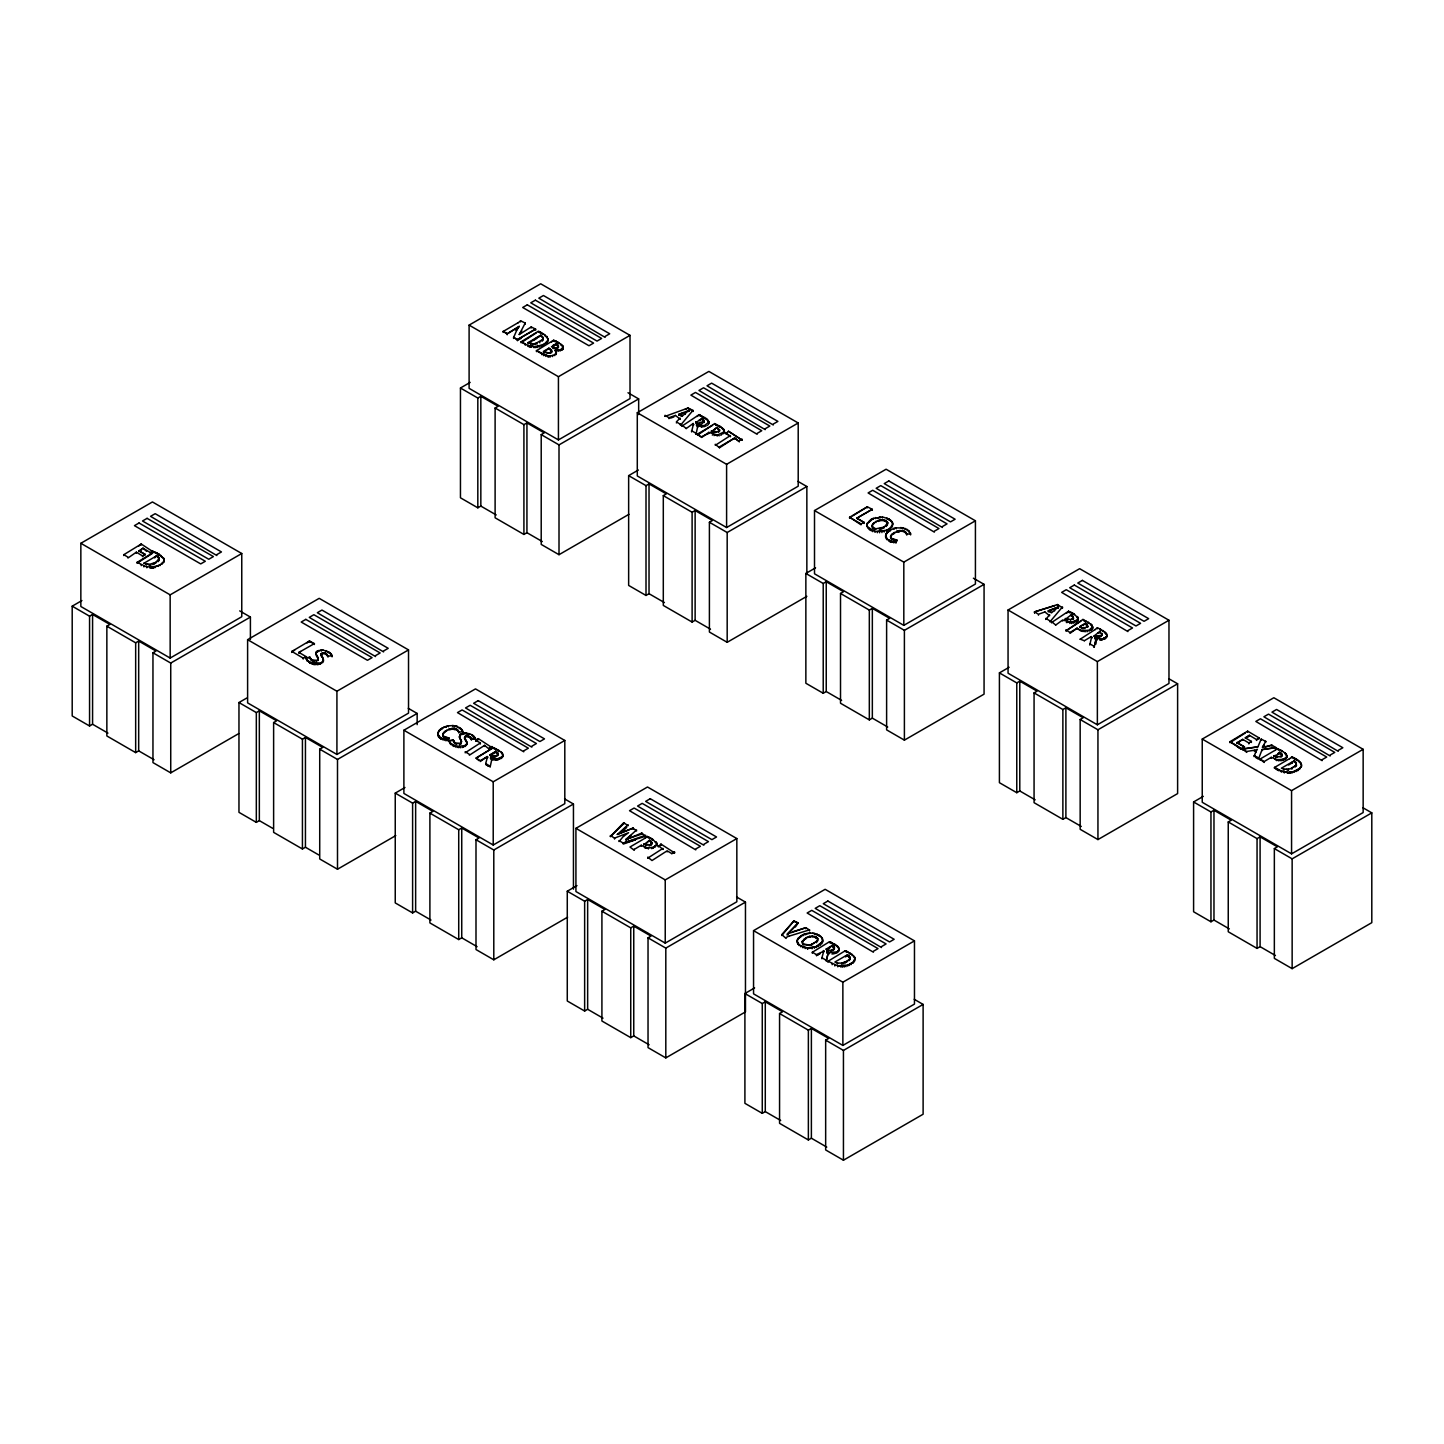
<?xml version="1.0" encoding="UTF-8"?>
<svg xmlns="http://www.w3.org/2000/svg" width="1444" height="1444" viewBox="0 0 1444 1444"><rect width="100%" height="100%" fill="white"/><g stroke="black" fill="none" stroke-linecap="round" stroke-linejoin="round"><path stroke-width="1.5" d="M437.785 734.418L439.193 730.321L439.193 731.386M164.02 561.572L164.02 560.633L163.407 562.889L164.075 559.333L164.075 560.254M548.07 340.17L548.124 338.726L548.07 341.109M1301.044 764.165L1301.044 763.1L1301.477 765.825L1299.636 768.461L1294.257 771.367M323.384 660.594L322.608 657.291M466.574 742.451L466.574 741.386L466.827 743.642L465.022 745.609L457.134 746.422L457.134 747.487M322.896 653.879L322.896 652.814L321.182 653.843L322.608 657.417M464.535 737.758L464.535 738.678M312.084 661.063L312.084 659.998L317.355 660.377L318.294 658.482L318.203 660.486M461.34 741.566L461.34 740.501L460.798 743.407M315.929 654.601L316.561 651.587L316.561 652.652M459.373 737.649L460.004 734.635L460.004 735.7M1087.874 626.299L1087.747 627.201L1087.296 624.494L1085.31 623.23L1079.571 626.895M1273.807 756.927L1273.807 755.862L1279.167 756.909L1281.893 755.465L1281.532 753.587L1281.532 754.652M550.074 349.935L550.074 348.87L551.716 351.596L549.063 353.13L543.377 351.415L548.937 348.221L551.265 349.845M712.542 425.348L697.47 434.048L701.73 437.442L708.751 432.388L717.524 435.059L724.256 431.756L724.328 432.731L724.166 429.897L724.166 430.962M648.32 848.765L648.32 847.7L653.356 847.249L656.767 844.596L656.767 845.661L656.677 842.736L656.677 843.801M498.036 755.465L498.18 753.479L495.653 751.367L489.859 754.941L495.527 755.952L495.527 757.017L492.278 756.963M703.986 422.442L703.535 419.699L703.535 420.764M1102.079 634.692L1102.241 633.627L1102.151 635.522L1102.079 634.548L1099.66 637.075L1098 637.4L1098 636.353M886.111 525.598L887.627 522.981M817.593 940.152L817.665 938.383L817.593 941.091M490.094 767.197L491.863 759.093L490.581 757.901L490.581 758.966M696.062 434.157L697.741 426.16L696.477 424.969L704.311 425.637L708.86 422.135M872.068 525.706L873.602 523.071L873.602 524.136M802.25 941.921L802.467 940.965L802.377 943.672M826.816 953.094L826.816 952.029L828.098 953.221L826.329 961.307M826.816 952.156L828.098 953.347L826.329 960.386L821.925 957.715L823.82 951.018M1094.209 647.237L1095.906 639.241L1095.978 644.024M1095.093 643.735L1095.978 640.215L1094.642 638.049L1101.14 638.952L1101.14 640.017L1106.14 636.912L1105.093 638.735L1103.794 638.447M867.014 524.569L867.375 523.089L867.375 524.154M797.196 940.784L797.557 939.304L797.557 940.369M817.087 935.261L817.087 934.196L822.087 937.806L822.502 942.733M502.711 756.078L502.35 753.208L502.35 754.273M829.361 953.762L829.361 952.697L837.267 951.795L839.199 949.195M485.689 763.714L487.476 756.62M693.481 423.958L691.586 431.72M442.712 734.635L443.073 733.39L443.073 734.454M890.587 536.681L890.93 535.435L890.93 536.5M555.976 353.69L556.355 352.408L556.355 353.473M885.659 535.146L888.421 531.121L888.421 532.186M448.073 741.097L448.976 737.866L448.976 738.931M895.93 543.143L896.85 539.912L896.85 540.977M1254.385 751.295L1254.385 750.23L1246.75 751.458L1242.634 749.093L1257.886 746.909L1261.172 739.093L1265.72 741.404M1275.991 748.606L1275.991 747.541L1262.128 749.526L1258.428 759.147L1255.522 757.342M516.988 329.665L513.613 337.517L517.385 339.701L535.634 329.16L531.193 326.94L519.226 334.557L525.219 323.059L520.598 320.803L518.234 322.77M548.07 340.044L544.334 344.123L535.742 346.759M849.469 964.52L853.115 962.318L854.992 958.238L854.956 960.603M542.782 339.575L543.197 338.654L543.197 339.719M849.668 959.069L850.101 957.336L850.065 959.213M1296.189 765.23L1296.261 762.667L1296.261 763.732M321.597 662.561L323.384 660.468M466.827 743.498L466.231 745.591M555.254 350.17L560.236 349.881L563.178 347.679M560.236 350.946L563.196 346.831L563.178 348.744M561.644 349.286L561.644 350.35L563.178 348.618M876.165 528.739L883.909 527.15L887.428 523.811M817.087 940.983L817.593 940.026M802.467 941.091L806.005 937.716L811.059 936.903L809.741 936.344M867.375 523.233L871.273 519.335L873.313 518.306L873.313 519.371M797.557 939.448C802.359 931.994 814.181 931.181 820.914 936.524M807.485 948.78L816.546 946.452L822.502 941.668L816.546 946.578L807.485 947.86L807.485 948.925M516.988 329.81L519.262 326.326L507.241 333.835L503.162 331.47L518.234 322.626M723.643 433.723L724.256 431.882M651.713 848.657L656.767 844.722M1055.636 625.108L1062.712 619.945L1071.484 622.635L1078.217 619.314M1077.603 621.281L1077.513 616.516L1077.513 617.581L1073.993 613.79L1070.004 611.769L1070.004 612.834M1255.883 751.566L1257.381 749.31L1254.385 750.357M886.129 533.811L887.067 532.511L887.067 533.432M519.226 334.43L521.771 330.911M1262.471 747.144L1264.15 744.851L1264.15 745.916M443.073 733.516L445.113 731.242L445.113 732.307M890.93 535.58L891.778 534.334L891.778 535.399M835.968 953.347L838.946 950.062M1106.14 637.977L1107.025 635.216L1107.025 636.281M795.373 926.958L798.099 922.915L793.857 920.929L781.782 935.531M787.124 935.098L798.099 923.041L793.857 921.055L781.782 934.593L786.096 938.438M680.467 424.229L680.467 425.294L692.958 410.403L688.084 408.02L665.052 416.395M1049.95 620.758L1049.95 621.822L1062.459 606.931L1062.459 607.996M798.099 922.915L787.124 934.033L805.734 927.662L809.543 930.008M160.284 564.712L163.407 561.951M1289.564 758.641L1274.474 767.486C1281.983 773.497 1294.023 774.489 1300.863 767.017L1297.723 770.573M535.038 343.798L542.782 339.448L542.782 340.513M846.671 961.397L849.668 958.942L849.668 960.007M872.808 524.046L875.84 521.501L875.84 522.566M811.654 944.484L817.087 940.856L817.087 941.921M321.182 653.97L323.998 652.778L326.615 654.024M464.607 737.018L465.239 736.259L465.239 737.324M318.203 659.421L315.983 661.803M455.51 744.111L455.51 743.046L460.798 743.281L461.719 741.512M557.655 347.39L558.395 345.694L558.467 347.535M798.388 938.131L803.496 934.665L810.246 933.185M623.501 836.256L619.061 841.527L619.025 840.57L623.266 843.152L645.685 836.202M610.325 836.599L623.718 822.701L628.104 825.697L628.068 824.741L617.31 834.488L633.122 828.152L636.569 830.932L636.515 829.975L625.884 839.56L641.822 833.044L645.63 836.311M688.914 411.396L688.914 410.331L678.734 414.446L682.001 416.341L688.914 410.331L688.698 411.504M439.193 730.465L440.546 729.076L440.546 730.141M643.771 844.83L643.771 843.765L649.15 844.812L649.15 845.877L651.876 843.224M1065.239 619.548L1065.239 618.483L1070.6 619.548L1073.325 617.96L1072.964 616.209L1072.964 617.274M1072.369 618.953L1073.397 618.916M1086.7 627.237L1087.675 626.227M1281.893 755.32L1280.936 757.27M891.778 534.461L894.377 532.367L894.377 533.432M698.174 424.157L698.174 423.092L703.914 421.467M701.423 424.085L703.914 421.594M495.527 756.078L498.036 754.4M536.464 351.632L536.464 350.567C541.843 354.159 550.11 358.816 555.976 353.545L555.976 354.61M718.968 426.594L714.672 423.597L697.47 435.113M645.053 838.314L647.183 836.437L650.017 837.881M1051.503 622.581L1068.632 611.155L1070.076 612.743M1066.502 613.05L1068.704 612.13M1084.408 621.01L1082.982 619.44L1065.78 630.956L1080.852 621.191M1275.07 750.411L1277.2 748.534L1278.572 749.274M626.082 840.336L629.259 837.719M682.037 426.07L699.221 414.608L704.816 418.381M697.037 416.522L699.221 414.753L700.629 416.215L700.557 415.24M494.678 748.317L493.325 747.559L476.087 758.028L478.885 760.591M493.325 747.685L476.087 758.172L480.292 760.591L487.476 756.746M1095.202 629.62L1097.386 627.707L1101.682 629.945M630.811 835.444L625.884 839.433L641.876 834M123.733 554.749L141.241 544.027L153.208 551.879M138.823 546.031L141.241 544.153M137.036 562.42L154.454 551.752L163.587 558.178M525.291 344.25L521.085 341.831L538.504 331.163L543.413 333.889M314.431 644.511L309.467 640.992L291.742 651.515M307.103 642.959L309.467 641.136L314.431 643.573L298.836 652.453M864.09 522.511L856.689 518.234L872.284 509.353L867.321 506.772L849.595 517.295L861.039 523.901L864.09 522.385L864.09 523.45M867.321 506.916L852.646 515.851M850.299 953.401L845.39 950.657L827.953 961.325M1244.403 747.902L1244.403 746.837L1241.353 748.353L1229.927 741.747L1247.634 731.151L1259.15 737.938L1256.424 739.508L1249.331 735.285L1245.269 737.974M1289.564 758.768L1291.911 756.818L1293.246 757.613M551.536 342.011L553.774 340.279L556.355 341.488M1058.398 607.924L1058.398 606.859L1051.503 612.87L1048.218 610.848L1058.398 606.859L1058.181 608.032M1082.386 631.443L1082.386 630.378L1084.191 631.678L1084.119 630.703L1089.155 630.125L1092.711 626.678L1092.566 628.663M1276.622 760.555L1276.622 759.49L1281.73 759.815L1284.998 758.443L1286.784 756.818L1286.081 753.894L1286.081 754.959M1286.784 757.757L1286.784 756.692L1283.373 760.284L1283.373 759.219L1278.355 759.797L1278.355 760.862M1286.171 758.66L1284.998 759.508L1284.998 758.443M316.561 651.713L317.337 651.027L317.337 652.092M498.415 758.714L502.079 756.782L502.079 757.847M501.032 757.667L502.711 755.952L502.711 757.017M1105.093 637.815L1106.772 636.1L1106.772 637.165M141.476 549.352L142.956 548.16L150.158 552.456L153.208 551.067L150.158 553.251M703.607 420.673L701.531 418.417L699.744 420.709L699.672 419.735L695.827 422.966L695.755 421.991L698.246 424.067M1093.92 636.136L1099.696 631.497L1102.313 634.602M1097.837 632.941L1099.768 632.472M830.011 946.921L831.888 945.477L832.917 946.181M623.501 836.383L628.573 832.701L614.566 838.116L610.325 835.534M557.655 348.311L557.655 347.246C551.301 350.423 550.471 343.762 556.842 344.466M556.012 344.051L551.409 346.921M711.278 431.991L717 427.388L719.563 430.456L719.491 429.5L719.365 431.449M711.332 431.9L717 427.388M650.143 841.473L649.511 840.227L643.825 844.722M1072.116 616.48L1070.961 614.963L1065.311 619.458M1277.687 753.75L1279.528 752.324L1281.532 753.732M1277.687 754.544L1279.528 752.324M519.262 326.452L507.241 333.708L503.162 331.344L503.162 332.409M515.49 330.008L517.999 328.131M155.735 562.492L159.183 558.431L159.147 560.182M847.736 965.224L853.115 962.173L853.115 963.238M882.374 517.042L873.313 518.45L868.223 522.836M440.546 729.202L444.174 726.982M888.421 531.248L894.071 528.269L894.071 529.334M445.113 731.368L449.066 729.094L449.066 730.159M80.846 543.287L152.432 501.952L241.762 553.521L241.762 616.732L170.157 658.067L80.846 606.498L80.846 543.287L170.157 594.856L241.762 553.521M469.101 325.117L540.688 283.782L630.017 335.351L630.017 398.58L558.431 439.915L469.101 388.346L469.101 325.117L558.431 376.685L630.017 335.351M127.938 558.034L136.332 552.186L142.451 555.85L144.996 554.388L138.877 550.724L138.877 551.644M144.996 555.182L144.996 554.261L142.451 556.662M513.613 338.456L513.613 337.391L517.385 339.557L535.634 329.033L535.634 330.098M517.385 340.495L521.049 338.383M137.036 563.214L152.107 553.575M521.085 342.751L536.157 332.986M155.735 563.286L155.735 562.348L148.876 564.568L143.967 563.25L156.638 555.832L159.183 558.575M528.017 343.6L540.688 335.225L543.233 337.968M107.957 733.119L92.578 724.256L89.564 725.989L72.2 715.971L72.2 606.173L81.911 600.56M533.377 340.495L536.951 338.311M496.213 514.948L480.834 506.086L477.82 507.819L460.455 497.801L460.455 388.003L470.166 382.389M548.937 348.347L544.063 351.957M72.2 606.173L89.564 616.191L92.578 614.458L109.87 624.44L106.856 626.173L106.856 735.971L135.664 752.613L138.678 750.862L154.057 759.743M460.455 388.003L477.82 398.039L480.834 396.288L498.126 406.269L495.111 408.02L495.111 517.8L523.919 534.442L526.934 532.692L542.312 541.572M216.835 554.604L221.455 551.933L155.176 513.685L150.573 516.338L216.835 555.525M605.108 336.434L609.711 333.781L543.449 295.515L538.829 298.168L605.108 337.373M106.856 626.173L135.664 642.815L138.678 641.064L155.97 651.045L152.956 652.796L152.956 762.594L170.735 772.865L238.747 733.588M495.111 408.02L523.919 424.644L526.934 422.911L544.226 432.893L541.211 434.626L541.211 544.424L559.008 554.695L628.952 514.317M152.956 652.796L170.735 663.067L250.408 617.075L250.408 639.475M541.211 434.626L559.008 444.896L638.663 398.905L638.663 414.59M637.291 412.749L708.878 371.415L798.207 422.984L798.207 486.195L726.603 527.529L637.291 475.96L637.291 412.749L726.603 464.318L798.207 422.984M247.61 639.674L319.196 598.339L408.526 649.908L408.526 713.119L336.921 754.454L247.61 702.885L247.61 639.674L336.921 691.243L408.526 649.908M693.553 424.933L693.138 423.507L686.171 428.597M664.402 602.581L649.024 593.701L646.009 595.451L628.645 585.416L628.645 475.636L638.356 470.022M272.79 828.387L259.342 820.625L256.328 822.376L238.964 812.34L238.964 702.542L246.725 698.066M701.658 436.611L708.823 433.362M730.447 436.611L725.736 432.821L725.736 433.886L728.462 431.251L742.017 440.149M730.447 435.546L715.322 445.293L715.249 444.319L719.509 447.712M628.645 475.636L646.009 485.653L649.024 483.902L666.316 493.884L663.301 495.635L663.301 605.433L692.109 622.057L695.124 620.324L710.502 629.187M238.964 702.542L256.328 712.578L259.342 710.827L276.634 720.809L273.62 722.56L273.62 832.358L302.428 848.982L305.442 847.249L318.889 855.01M739.292 441.72L734.635 437.965L719.437 447.802M719.437 446.864L734.635 438.092L739.364 441.629M739.292 440.781L742.017 439.084M757.161 433.38L761.764 430.709L695.485 392.443L690.882 395.115L757.161 434.301M765.23 428.724L769.832 426.052L703.553 387.786L698.95 390.458L765.23 429.644M773.28 424.049L777.901 421.395L711.621 383.129L707.018 385.801L773.28 424.987M375.53 655.63L380.151 652.977L313.871 614.711L309.269 617.382L375.53 656.569M383.599 650.973L388.219 648.32L321.94 610.054L317.337 612.725L383.599 651.912M663.301 495.635L692.109 512.277L695.124 510.526L712.415 520.508L709.401 522.259L709.401 632.039L727.18 642.309L806.853 596.318M273.62 722.56L302.428 739.184L305.442 737.451L322.734 747.432L319.72 749.165L319.72 858.963L337.499 869.234L395.782 835.589M709.401 522.259L727.18 532.511L806.853 486.52L806.853 573.918M319.72 749.165L337.499 759.436L417.154 713.444L417.154 724.653M403.887 730.231L475.491 688.896L564.803 740.465L564.803 803.676L493.216 845.011L403.887 793.442L403.887 730.231L493.216 781.8L564.803 740.465M814.506 510.562L886.093 469.228L975.422 520.797L975.422 584.026L903.818 625.36L814.506 573.791L814.506 510.562L903.818 562.131L975.422 520.797M858.368 517.259L872.284 509.227L872.284 510.292M465.167 752.793L480.347 742.956L475.654 740.249L478.379 738.678L491.935 747.559M430.998 920.063L415.637 911.2L412.605 912.933L395.241 902.915L395.241 793.117L404.97 787.503M469.354 755.212L484.552 745.375L489.209 749.129M489.859 755.068L496.05 751.692M841.599 700.394L826.239 691.532L823.224 693.264L805.86 683.247L805.86 573.448L815.571 567.835M395.241 793.117L412.605 803.135L415.637 801.402L432.911 811.384L429.897 813.116L429.897 922.915L458.723 939.557L461.737 937.806L477.098 946.686M523.757 750.862L528.36 748.191L462.098 709.943L457.477 712.596L523.757 751.801M531.825 746.205L536.428 743.534L470.166 705.286L465.546 707.939L531.825 747.144M805.86 573.448L823.224 583.484L826.239 581.733L843.531 591.715L840.516 593.466L840.516 703.246L869.324 719.888L872.338 718.137L887.717 727.018M934.358 531.193L938.979 528.54L872.699 490.274L868.097 492.946L934.358 532.132M942.427 526.537L947.047 523.883L880.768 485.617L876.165 488.271L942.427 527.475M429.897 813.116L458.723 829.758L461.737 828.008L479.029 837.989L475.997 839.74L475.997 949.538L493.794 959.809L567.618 917.175M840.516 593.466L869.324 610.09L872.338 608.357L889.63 618.339L886.616 620.072L886.616 729.87L904.395 740.14L984.068 694.149L984.068 584.351L973.382 578.196M475.997 839.74L493.794 850.011L573.448 804.019L573.448 889.161M886.616 620.072L904.395 630.342L984.068 584.351M575.921 828.333L647.508 786.998L736.837 838.567L736.837 901.778L665.233 943.112L575.921 891.544L575.921 828.333L665.233 879.901L736.837 838.567M1008.056 610L1079.643 568.683L1168.972 620.252L1168.972 683.463L1097.368 724.798L1008.056 673.229L1008.056 610L1097.368 661.587L1168.972 620.252M645.053 838.188L629.981 847.014L634.223 850.263L634.169 849.307M634.169 849.451L641.262 845.227L646.641 848.35L644.836 846.852L644.836 847.917M603.014 1018.164L587.654 1009.284L584.639 1011.035L567.275 1000.999L567.275 891.219L576.986 885.605M658.247 846.726L660.973 844.09L674.565 852.881M567.275 891.219L584.639 901.236L587.654 899.504L604.946 909.485L601.913 911.218L601.913 1021.016L630.739 1037.64L633.754 1035.908L649.114 1044.77M647.76 858.223L647.76 857.158L652.002 860.534L667.146 850.805L671.803 853.621L674.529 851.924L674.529 852.989M671.803 853.621L674.529 852.05M1035.168 799.832L1019.789 790.969L1016.775 792.702L999.41 782.684L999.41 672.886L1009.121 667.29M1082.458 631.353L1077.043 628.23L1069.968 633.374M1065.78 629.891L1069.968 632.436L1077.043 628.357L1080.708 630.829L1080.635 629.855M695.773 848.964L700.394 846.292L634.115 808.044L629.512 810.698L695.773 849.884M703.842 844.307L708.462 841.635L642.183 803.369L637.58 806.041L703.842 845.227M1095.202 629.476L1080.13 639.241M1080.202 639.15L1084.336 640.739L1091.303 636.587L1091.7 638.013M999.41 672.886L1016.775 682.922L1019.789 681.171L1037.081 691.153L1034.066 692.903L1034.066 802.683L1062.874 819.326L1065.889 817.593L1081.267 826.455M1127.908 630.631L1132.529 627.978L1066.25 589.712L1061.647 592.383L1127.908 631.569M601.913 911.218L630.739 927.86L633.754 926.109L651.045 936.091L648.031 937.842L648.031 1047.622L665.81 1057.892L745.465 1011.901L745.465 902.121L736.584 896.977M1034.066 692.903L1062.874 709.527L1065.889 707.795L1083.18 717.776L1080.166 719.509L1080.166 829.307L1097.945 839.578L1177.618 793.586L1177.618 683.788L1168.719 678.662M648.031 937.842L665.81 948.112L745.465 902.121M1080.166 719.509L1097.945 729.78L1177.618 683.788M753.551 930.64L825.138 889.305L914.467 940.874L914.467 1004.085L842.863 1045.42L753.551 993.851L753.551 930.64L842.863 982.209L914.467 940.874M812.322 952.3L829.56 941.668L835.101 944.611M780.663 1120.472L765.284 1111.609L762.27 1113.342L744.905 1103.324L744.905 993.526L754.616 987.913M819.993 953.636L816.528 955.657L816.528 954.592L823.82 951.163M826.094 949.195L830.011 946.795L827.412 949.376M816.528 955.513L819.993 953.509M827.412 949.231L830.011 947.733M1202.238 739.075L1273.843 697.741L1363.154 749.31L1363.154 812.539L1291.568 853.855L1202.238 802.286L1202.238 739.075L1291.568 790.644L1363.154 749.31M744.905 993.526L762.27 1003.544L765.284 1001.811L782.576 1011.793L779.561 1013.526L779.561 1123.324L808.369 1139.966L811.384 1138.215L826.762 1147.096M1245.215 733.029L1229.927 742.685M873.421 951.271L878.024 948.6L811.745 910.352L807.142 913.005L873.421 952.21M881.49 946.614L886.093 943.943L819.813 905.695L815.21 908.348L881.49 947.535M1236.948 743.588L1242.724 739.31L1248.843 742.974L1251.388 741.386L1245.269 737.848L1247.869 736.332L1247.869 737.397M1275.07 750.284L1259.998 759.111L1264.186 762.468M1229.349 928.907L1213.971 920.045L1210.956 921.777L1193.592 911.76L1193.592 801.962L1203.303 796.348M1276.622 759.616L1271.28 757.324L1264.186 761.548L1259.998 758.984L1259.998 760.049M1273.807 755.988L1280.124 753.678L1279.528 752.468M779.561 1013.526L808.369 1030.168L811.384 1028.417L828.676 1038.398L825.661 1040.149L825.661 1149.947L843.44 1160.218L923.113 1114.226L923.113 1004.428L914.214 999.284M1288.571 764.995L1292.145 762.919M1193.592 801.962L1210.956 811.979L1213.971 810.246L1231.263 820.228L1228.248 821.961L1228.248 931.759L1257.056 948.401L1260.089 946.65L1275.449 955.531M1322.108 759.706L1326.711 757.053L1260.45 718.787L1255.829 721.44L1322.108 760.645M1330.177 755.05L1334.779 752.396L1268.518 714.13L1263.897 716.784L1330.177 755.988M1338.245 750.393L1342.848 747.739L1276.586 709.473L1271.965 712.127L1338.245 751.331M825.661 1040.149L843.44 1050.42L923.113 1004.428M1228.248 821.961L1257.056 838.603L1260.089 836.87L1277.362 846.834L1274.348 848.585L1274.348 958.383L1292.145 968.653L1371.8 922.662L1371.8 812.864L1362.901 807.719M1274.348 848.585L1292.145 858.855L1371.8 812.864M154.689 557.077L156.638 555.958L158.804 557.727M845.624 955.982L847.556 954.737L849.74 956.632M1292.145 762.125L1294.077 760.88L1295.43 761.927M1283.987 770.23L1283.987 769.165L1290.286 768.822L1295.448 765.88L1295.448 766.944M1291.875 768.262L1296.189 765.103L1296.189 766.168M298.836 653.266L300.514 651.479M442.279 728.047L448.344 725.7L448.344 726.765M886.381 530.363L890.172 528.179L892.681 524.118L892.681 525.183M1099.805 639.15L1101.212 639.927L1105.093 637.67L1105.093 638.735M617.31 834.343L633.122 828.026L633.176 828.982M720.845 435.348L722.469 433.633M1066.376 622.544L1076.43 621.064L1076.502 622.039L1076.43 621.064M291.742 652.435L294.793 649.944M320.153 663.229L321.597 662.435L321.597 663.5M462.026 747.613L465.022 745.465L465.022 746.53M875.84 521.645L878.259 520.4L878.259 521.464M810.355 944.863L814.073 943.239M317.337 651.154L322.987 649.999L329.773 652.67M460.762 734.202L463.452 733.137L463.452 734.202M786.096 937.499L789.164 935.983M837.466 964.069L837.466 963.004L841.906 963.166L846.671 961.271L846.671 962.336M841.906 964.231L841.906 963.166L845.354 962.101L845.354 963.04M1048.218 610.974L1058.398 607.003M1093.992 636.046L1100.978 635.504L1101.05 636.479L1100.978 635.504M826.87 950.567L826.87 949.502L830.174 950.459L833.152 949.484L833.152 950.549M830.174 951.379L834.271 948.527L834.271 949.592M685.142 409.356L688.084 408.147L693.03 411.378M1034.554 612.924L1034.554 611.859L1057.568 604.549L1062.531 607.906M711.278 430.926L714.906 432.243L718.408 431.269L718.408 432.334L719.365 430.384L719.437 431.359M1086.7 627.111L1083.217 628.086L1079.571 626.768L1083.469 624.512L1083.469 625.577M151.692 567.348L158.533 565.47L158.533 566.409M156.8 566.319L160.284 564.586L160.284 565.506M549.063 352.986L550.669 352.354L550.669 353.419M465.239 736.386L466.322 735.862L466.322 736.927M678.734 415.385L682.218 414.103M1048.29 611.823L1051.701 610.631M645.63 835.246L623.266 843.007L623.266 844.072L635.468 839.83M635.504 839.722L623.266 843.152M680.16 419.103L675.413 415.421L668.969 417.731L665.052 415.33L665.124 416.305M670.576 418.11L673.879 416.937M1045.871 619.458L1049.589 614.657L1049.589 615.722L1044.896 611.949L1038.453 614.26L1034.554 611.859L1034.626 612.834M896.941 531.284L899.612 530.453L899.612 531.518L898.276 531.789L898.276 530.724M449.066 729.238L454.355 728.39L458.109 730.592M497.097 758.93L499.732 758.172L499.732 759.237M1034.554 611.859L1054.643 605.758M793.207 931.615L805.734 927.806L805.734 928.727M789.164 936.109L809.543 929.882L809.543 930.947M150.032 567.239L150.032 568.16L153.371 567.979L156.8 566.174M878.259 520.526L883.529 519.93L887.5 522.295M538.738 337.409L538.738 336.344L528.017 342.661L532.926 343.979L536.897 343.167L536.897 344.232M320.153 664.023L313.709 664.312M894.071 528.396L896.219 527.746L896.219 528.811M867.79 528.161L867.79 527.096L875.028 531.392L884.197 530.995L884.197 532.06M877.32 532.71L877.32 531.645L886.381 530.237L886.381 531.302M521.085 341.687L527.962 345.531L534.081 346.777L539.135 346.109L539.135 347.174M146.855 567.781L146.855 566.86L155.086 566.698L155.086 567.636M898.276 530.851L903.457 530.869M899.612 531.374L896.941 532.204L896.941 531.139L892.97 534.352M1289.149 773.334L1289.149 772.269L1292.524 771.764L1292.524 772.829M837.791 966.83L837.791 965.765L847.736 965.079L847.736 966.144M878.836 528.757L880.172 528.522L880.172 529.587M809.019 945.116L810.355 944.737M490.581 757.901L493.126 759.634L498.415 759.508M1242.634 750.032L1242.634 748.967L1257.886 746.765M1262.128 749.653L1275.991 747.667L1271.857 745.14L1262.471 747.288L1265.72 741.259L1265.72 742.324M310.171 657.904L305.532 657.67L305.532 658.735M309.882 657.182L305.532 657.796L307.861 660.919L312.103 663.085M448.958 741.765L448.958 740.7L453.308 740.086L454.716 742.541M448.958 740.844L453.308 740.231L454.066 741.747M896.219 527.872L902.915 527.981M448.344 725.827L452.784 725.61M1290.828 773.027L1287.488 773.226M315.333 663.626L315.333 664.691L313.709 664.439L313.709 663.374L320.153 663.103L320.153 664.168M320.008 650.233L322.987 650.125M469.372 733.751L464.932 732.992L462.044 734.545M148.876 564.423L150.988 565.2L143.967 563.124M716.639 431.973L713.137 431.738L713.137 432.803L713.137 431.864M1083.217 629.024L1081.43 627.58L1085.022 628.79M899.612 531.518L900.93 530.345M451.737 728.534L454.355 728.534M325.062 654.078L325.062 653.013L327.987 656.19L332.048 655.775L332.048 656.839M470.058 737.992L470.058 736.927L471.412 739.22L475.491 738.805L475.491 739.869M470.979 739.256L470.979 738.191L475.491 738.949L474.95 737.595L474.95 738.66M803.893 945.17L803.893 944.105L809.019 944.972M811.059 936.109L816.149 937.012M905.984 533.576L905.984 532.511L906.76 534.154L910.604 533.847L910.604 534.912M493.126 759.508L497.097 759.743M466.322 735.989L469.444 736.639M555.254 351.091L555.254 350.026L558.666 350.188L558.666 351.253M548.034 356.722L550.308 356.939L550.308 355.874M714.094 435.601L714.094 434.554L717.596 435.907L717.524 434.933M453.055 729.238L455.6 729.761L455.6 728.697L457.513 729.906M807.665 945.062L805.084 944.647M812.394 936.037L816.149 937.932L814.976 936.326L814.976 937.391M1094.678 635.649L1096.339 637.237L1098 636.479M697.741 426.16L697.741 427.225L696.477 425.096L701.73 426.901M493.126 758.569L497.097 758.804L497.097 759.869M893.872 541.969L890.298 541.843L888.692 539.966L895.93 542.204M437.785 734.274L440.835 738.046L448.073 740.158M530.905 346.271L530.905 347.336L527.962 345.387L534.081 346.65L534.081 347.715M1274.474 768.407L1274.474 767.342L1281.351 771.042L1287.488 772.287L1287.488 773.352M528.017 342.535L532.926 343.834L532.926 344.899M900.659 527.511L905.135 528.63M458.777 746.801L455.546 746.006L455.546 747.071M797.196 941.723L797.196 940.658L797.972 943.455L800.86 945.91L807.485 947.986M812.557 933.257L814.849 933.636M890.587 537.601L890.587 536.536L891.832 538.63L896.85 540.038M448.976 737.992L443.958 736.44L443.958 737.505M548.034 355.928L536.464 350.712L553.774 340.134L553.774 341.199M1067.098 620.36L1067.098 619.296L1068.867 619.675M1277.435 757.053L1275.666 756.674L1275.666 757.739M647.417 844.957L645.649 844.578L645.649 845.642L645.649 844.704M467.423 735.953L468.488 736.187M876.165 528.865L874.902 528.432L874.902 529.497M905.37 531.952L902.211 530.435L902.211 531.5M545.796 352.661L547.457 353.076M312.103 663.897L313.709 664.439M1094.642 638.176L1097.241 639.692M493.126 758.714L490.581 758.028L491.863 759.219M826.816 952.029L829.361 952.841M527.962 346.325L530.905 347.192M137.036 562.294L146.855 566.987M827.953 962.264L827.953 961.199L837.791 965.892L846.003 965.729L846.003 966.668M1276.622 760.41L1274.853 758.948M805.192 947.625L800.86 945.91L800.86 946.849M892.699 539.045L893.746 539.406M444.824 737L447.207 738.606M888.692 540.904L892.013 542.33M444.138 739.49L440.835 738.046L440.835 738.985L438.254 735.574L440.835 738.859M455.546 746.133L450.275 743.028L448.958 740.7M1283.987 769.291L1281.424 768.19L1292.145 761.999L1292.145 763.064M837.466 963.148L834.903 962.029L845.624 955.838L845.624 956.903L847.556 954.737M828.513 950.278L826.094 949.051M330.766 653.627L325.947 650.576L325.947 651.641M471.953 734.87L469.372 733.624L469.372 734.689M874.902 528.576L872.212 526.392M814.976 937.264L816.149 937.806M648.555 838.098L648.555 837.033L652.526 839.199L656.099 842.754M701.531 419.482L701.531 418.417L702.65 419.969M907.265 529.659L905.135 528.504L905.135 529.569M495.653 752.288L496.682 752.992L496.682 751.927M558.539 342.643L555.038 340.712L555.038 341.777M892.554 522.909L889.017 518.992L882.374 516.916L882.374 517.981M1070.961 615.09L1071.629 616.209M496.176 749.057L494.678 748.191L494.678 749.255M845.39 950.802L848.079 952.174M309.197 661.695L310.586 663.446L307.861 660.792L310.586 663.319M722.614 428.146L717.524 425.041M1071.484 612.599L1074.065 614.765L1073.993 613.79M1280.052 749.833L1285.142 753.082M1282.561 751.295L1278.572 749.129L1278.572 750.194M702.055 416.107L706.297 419.338L706.224 418.363L708.86 422.262M501.519 752.396L496.176 748.913L496.176 749.977M162.612 557.709L159.363 554.352L155.79 552.42L155.79 553.359M557.763 345.098L556.445 344.123L556.445 345.188M832.285 945.82L831.888 946.542M1298.625 760.735L1294.6 758.19L1294.6 759.255M1295.846 759.002L1293.246 757.486L1293.246 758.551M652.58 840.029L651.406 838.459L651.406 839.524M1086.375 623.79L1086.375 624.855L1085.383 624.205M836.581 945.549L833.856 943.798L833.856 944.863M725.736 432.965L730.52 436.521M1049.95 620.902L1045.871 618.393L1045.943 619.368M1094.137 646.407L1089.751 643.735L1089.751 644.8M695.755 422.135L696.586 423.417L696.513 422.442M797.954 481.393L806.853 486.52M682.001 416.215L678.734 414.32L683.842 412.659M856.689 518.107L864.09 522.385M1236.948 742.523L1244.403 746.837M1244.403 746.963L1236.948 742.667L1242.724 739.436L1242.724 740.375M627.996 392.75L638.663 398.905M680.467 424.374L676.388 421.865L680.106 418.128L680.106 419.193M695.99 433.326L691.586 430.655L691.658 431.63M1229.927 741.62L1241.353 749.292M1242.634 748.967L1246.75 752.396M700.34 436.63L697.47 434.175M1237.544 746.945L1241.353 749.147M1275.882 769.092L1278.68 770.699L1278.68 769.778M658.247 845.661L662.995 849.343M146.548 551.247L142.956 548.16M144.996 554.388L138.877 550.85L141.476 549.207L141.476 550.146M239.722 610.902L250.408 617.075M408.273 708.318L417.154 713.444M564.55 798.875L573.448 804.019M298.836 652.327L306.236 656.731M291.742 651.37L303.186 658.121L306.236 656.605L306.236 657.67M127.938 557.167L123.733 554.622L123.733 555.543M465.167 751.728L469.354 754.291M490.094 766.259L485.689 763.587L488.632 766.349M816.528 954.719L812.322 952.156L812.322 953.221M485.689 764.526L488.632 766.204M1106.483 634.331L1102.909 630.486L1102.909 631.551M1301.044 763.226L1296.82 759.418L1296.82 760.483M543.413 333.763L548.124 338.871M852.104 954.574L850.299 953.257L850.299 954.322M562.835 346.091L558.539 342.499L558.539 343.564M850.101 957.48L847.556 955.657L850.101 958.401M473.217 735.718L471.953 734.725L471.953 735.79M462.477 730.754L459.409 727.487L459.409 728.552M461.809 729.617L457.261 726.458L452.784 725.466L452.784 726.531M891.905 521.591L886.905 518.107L886.905 519.046M868.963 529.298L870.696 530.508M888.692 540.092L887.121 538.847L887.121 539.912M823.477 950.694L823.712 951.795M470.058 737.072L469.444 737.559M833.874 946.903L832.917 946.055L832.917 947.12M884.793 521.176L884.793 520.111L885.984 520.652L887.5 523.233M885.984 521.717L886.959 522.457L886.959 521.392M816.149 936.867L817.665 938.51M803.893 944.25L802.9 943.383L802.9 944.448M455.51 743.173L454.716 742.415L454.716 743.479M312.084 660.143L311.272 659.366L311.272 660.431M1104.389 631.569L1105.635 633.374M837.755 946.506L836.581 945.423L836.581 946.488M854.523 957.083L852.104 954.448L852.104 955.513M443.958 736.584L442.965 735.538L442.965 736.602M474.192 736.675L473.217 735.592L473.217 736.639M1286.081 754.021L1285.142 752.956L1285.142 754.021M797.323 943.058L797.323 941.993L799.146 945.658M558.395 345.82L557.763 344.972L557.763 346.037M839.199 949.322L837.755 946.38L837.755 947.444M502.35 753.353L501.519 752.252L501.519 753.317M887.121 538.973L885.659 535.002L885.641 537.385M438.254 736.494L439.265 737.722M563.196 346.957L562.131 345.098L562.131 346.163M310.171 658.825L310.171 657.76L311.272 659.493M474.95 737.74L474.192 736.53L474.192 737.595M331.506 654.692L330.766 653.5L330.766 654.547M555.254 350.026L556.355 352.553M802.9 943.51L802.25 941.795M834.415 947.733L833.874 946.759L833.874 947.824M464.535 737.613L466.033 740.465M906.435 533.396L905.37 531.825L905.37 532.89M462.73 732.866L462.73 731.801L458.885 732.108L458.109 730.465L458.109 731.53M461.34 740.646L460.726 739.472L460.726 740.537M315.929 653.536L318.294 658.608M317.915 657.598L316.435 655.107L316.435 656.027M910.604 533.973L908.655 530.471L908.655 531.536M460.726 739.599L459.878 738.01L459.878 739.075M708.932 423.11L707.398 419.32L707.398 420.385M466.574 741.512L466.033 740.321L466.033 741.386M867.79 527.24L867.158 525.778L867.158 526.843M332.048 655.901L331.506 654.565L331.506 655.63M321.11 654.583L321.434 656.46M854.992 958.365L854.523 956.939L854.523 958.004M164.075 559.46L163.587 558.034L163.587 558.972M885.641 536.32L886.129 538.684M1091.628 637.183L1091.538 637.815M459.373 736.584L459.878 738.137M442.965 735.664L442.712 734.491L442.712 735.556M462.73 731.928L462.477 730.628L462.477 731.693M887.627 523.107L887.5 522.168L887.428 524.876M872.068 525.58L872.212 526.519M867.158 525.905L867.014 524.425L867.014 525.49M892.681 524.244L892.554 522.782L892.554 523.847M1107.079 636.19L1106.411 633.356L1106.411 634.421M1102.981 631.461L1100.22 629.061L1100.22 630.125M1100.184 632.689L1100.111 632.779M1092.783 627.653L1091.844 624.801L1091.844 625.866M1092.639 628.573L1090.852 630.324M1091.917 625.775L1090.906 623.862L1090.906 624.927M1090.978 624.837L1088.325 622.075L1088.325 623.14M1091.303 636.714L1091.303 636.587M1089.227 631.1L1089.155 631.19M1088.397 623.05L1085.816 620.739L1085.816 621.804M1089.823 644.71L1091.628 637.039L1091.628 638.104M1087.368 625.469L1087.296 625.559M1087.567 631.551L1087.494 631.66M1085.888 621.714L1084.336 620.036L1084.336 621.101M1082.982 619.566L1082.982 619.44M1084.336 640.739L1084.336 640.613M1078.289 620.288L1078.126 617.599L1078.217 620.378M1077.043 628.357L1077.043 628.23M1073.542 618.032L1073.325 619.025M1073.036 617.184L1072.044 615.505L1072.044 616.57M1070.672 620.523L1070.6 620.613M1069.86 623.393L1069.787 623.483M1055.708 624.999L1051.431 621.606L1051.431 622.671M1053.344 609.188L1053.344 609.061M1044.896 612.094L1044.896 611.949M1038.525 615.09L1038.453 615.18M742.09 440.059L728.462 431.251M723.624 429.933L720.033 426.233L720.033 427.298M719.076 429.626L719.004 429.716M719.274 435.727L719.202 435.817M717.668 428.651L717.596 428.742M716.116 425.168L714.672 423.597M715.827 434.987L715.827 434.861M708.679 423.976L708.607 424.067M707 425.565L706.928 425.655M705.701 426.197L705.629 426.287M704.149 421.522L703.914 422.532M702.813 422.569L702.813 422.424M701.946 418.76L701.748 418.525M701.531 418.561L701.82 419.5M699.004 425.781L699.004 425.637M693.445 424.644L693.138 423.633L693.481 425.023M688.084 408.147L688.084 408.02M685.178 414.229L685.106 414.32M686.243 428.507L681.965 425.096L681.965 426.16M676.46 422.839L676.388 422.93M675.413 415.565L675.413 415.421M669.041 418.561L668.969 418.652M667.182 851.761L667.146 851.87M661.009 845.047L658.284 846.617M656.713 843.693L656.063 841.798L656.063 842.863M656.136 845.624L656.136 845.498M655.161 841.816L655.125 841.924M650.63 841.744L650.107 840.516L650.107 841.581M650.955 845.065L652.002 842.321L651.876 844.289L650.576 840.787L650.576 841.852M650.035 847.899L650.035 847.772M648.374 848.657L646.587 847.375L646.641 848.35M647.796 858.115L662.94 848.386L662.94 849.451M623.754 823.658L610.379 836.491M1301.513 764.381L1301.477 766.764M1300.051 761.836L1300.051 762.901M1299.636 768.334L1299.636 769.399M1298.625 760.591L1298.625 761.656M1297.723 769.634L1297.723 770.699M1296.586 765.374L1295.43 761.8L1295.43 762.865M1295.99 770.536L1295.99 771.601M1295.846 758.876L1295.846 759.923M1294.077 760.88L1294.077 761.945M1294.257 771.24L1294.257 772.305M1292.145 858.855L1292.145 968.653M1291.911 756.818L1291.911 757.883M1291.875 768.136L1291.875 769.201M1291.568 790.644L1291.568 853.855M1290.828 772.107L1290.828 773.172M1288.427 769.327L1288.427 770.392L1286.333 769.49M1286.947 756.837L1286.694 754.959L1286.694 755.898M1284.312 771.908L1284.312 772.973M1282.037 754.436L1281.893 756.385M1281.73 759.688L1281.73 760.753M1281.424 750.555L1281.424 751.62M1281.351 771.042L1281.351 772.107M1280.611 752.884L1280.611 753.948M1280.052 759.869L1280.052 760.934M1277.2 748.534L1277.2 749.598M1271.857 746.205L1271.857 745.14L1265.269 747.18M1271.28 757.324L1271.28 758.389M1262.128 749.526L1262.128 750.591M1261.172 739.093L1261.172 740.14M1260.089 836.87L1260.089 946.65M1259.15 738.877L1259.15 737.812L1256.424 740.447M1257.056 838.603L1257.056 948.401M1255.883 752.504L1255.883 751.44L1254.078 756.638M1251.388 741.386L1251.388 742.451M1249.331 735.285L1249.331 736.35M1248.843 742.848L1248.843 743.913M1247.634 731.151L1247.634 732.216M1238.627 741.674L1238.627 742.739M1213.971 810.246L1213.971 920.045M1210.956 811.979L1210.956 921.777M1105.562 632.4L1105.562 633.465M1103.794 638.32L1103.794 639.385M1102.476 638.735L1102.476 639.8M1099.805 639.006L1099.805 640.071M1099.696 631.497L1099.696 632.562M1099.588 636.1L1099.588 637.165M1097.945 729.78L1097.945 839.578M1097.386 627.707L1097.386 628.772M1097.368 661.587L1097.368 724.798M1097.169 638.717L1097.169 639.782M1094.137 646.28L1094.137 647.345M1090.78 629.349L1090.78 630.414M1085.31 623.23L1085.31 624.295M1081.43 627.58L1081.43 628.645M1074.805 621.841L1074.805 622.906M1073.163 622.31L1073.163 623.375M1071.556 615.252L1071.556 616.317M1071.484 622.49L1071.484 623.555M1068.632 611.155L1068.632 612.22M1065.889 707.795L1065.889 817.593M1062.874 709.527L1062.874 819.326M1057.568 604.549L1057.568 605.614M1019.789 681.171L1019.789 790.969M1016.775 682.922L1016.775 792.702M910.352 532.674L910.352 533.738M909.684 532.601L907.265 529.533L907.265 530.598M906.76 534.027L906.76 535.092M906.435 533.251L906.435 534.316M904.63 531.284L904.63 532.349M904.395 630.342L904.395 740.14M903.818 562.131L903.818 625.36M903.457 530.742L903.457 531.807M902.915 527.836L902.915 528.901M895.081 539.587L895.081 540.652M893.746 539.262L893.746 540.327M893.872 541.843L893.872 542.908M892.32 526.519L892.32 525.454L891.471 527.836M891.905 521.464L891.905 522.529M891.832 538.486L891.832 539.551M890.731 520.183L890.731 521.248M890.822 537.583L890.822 538.648M890.172 529.1L890.172 528.035L888.421 530.291M890.154 529.966L890.154 531.031M890.298 540.778L890.298 541.843M889.017 518.992L889.017 520.057M886.905 524.641L886.905 525.706M886.111 525.472L886.111 526.537M886.129 533.684L886.129 534.749M883.909 528.089L883.909 527.024L881.49 529.19M883.529 519.804L883.529 520.869M882.212 519.696L882.212 520.761M881.923 531.5L881.923 532.565M880.876 519.768L880.876 520.833M880.064 517.909L880.064 516.844L877.771 518.125M879.558 520.002L879.558 521.067M879.631 531.717L879.631 532.782M875.497 517.548L875.497 518.613M875.028 531.266L875.028 532.331M873.71 528.955L872.736 527.168L872.736 528.233M872.808 523.901L872.808 524.966M872.79 531.645L868.963 528.378M872.338 608.357L872.338 718.137M872.284 524.75L872.212 527.457M871.273 519.335L871.273 520.4M869.523 520.508L869.523 521.573M869.324 610.09L869.324 719.888M867.321 506.772L867.321 507.837M861.039 524.822L849.595 517.151L849.595 518.216M854.343 960.856L854.343 961.921M853.53 955.675L853.53 956.74M851.202 963.491L851.202 964.556M849.469 964.375L849.469 965.44M849.325 952.715L849.325 953.78M848.91 955.639L848.91 956.704M848.928 959.719L848.928 960.783M846.726 951.325L846.726 952.39M845.39 950.657L845.39 951.722M844.307 965.946L844.307 967.011M843.765 962.661L843.765 963.726M843.44 1050.42L843.44 1160.218M842.863 982.209L842.863 1045.42M842.628 966.126L842.628 967.191M840.968 966.144L840.968 967.209M839.072 948.275L838.946 951.127M838.585 947.336L838.585 948.401M838.314 950.892L838.314 951.957M837.267 951.65L837.267 952.715M835.101 944.466L835.101 945.531M834.831 964.899L834.831 965.964M834.65 952.697L834.65 953.762M833.332 953.997L833.332 952.932L831.997 954.051M832.412 944.105L832.412 943.04L829.56 941.813L829.56 942.733M832.105 945.585L832.285 946.759M832.159 963.617L832.159 964.682M831.762 950.08L831.762 951.145M830.914 942.3L830.914 943.365M828.513 950.152L828.513 951.217M828.098 953.221L828.098 954.285M826.239 581.733L826.239 691.532M823.477 950.567L823.477 951.632M823.224 583.484L823.224 693.264M822.719 938.997L822.719 940.062M822.863 940.333L822.863 941.398M822.087 937.679L822.087 938.744M821.925 957.715L821.925 958.78M821.654 942.986L821.654 944.051M820.336 944.25L820.336 945.315M819.181 935.207L819.181 936.272M818.586 945.441L818.586 946.506M817.142 937.607L817.142 938.672M816.546 946.452L816.546 947.517M816.293 941.687L816.293 942.751M814.849 933.492L814.849 934.557M814.362 947.21L814.362 948.275M812.394 935.911L812.394 936.976M812.106 947.715L812.106 948.78M811.654 944.34L811.654 945.405M811.384 1028.417L811.384 1138.215M809.741 937.282L809.741 936.217L806.005 937.86L802.972 941.181M808.369 1030.168L808.369 1139.966M806.005 937.716L806.005 938.78M805.68 933.763L805.68 934.828M805.192 947.481L805.192 948.546M803.785 939.286L803.785 940.351M803.496 934.521L803.496 935.586M802.972 946.795L802.972 947.86M801.456 935.55L801.456 936.614M799.705 936.723L799.705 937.788M798.388 937.986L798.388 939.051M797.972 943.311L797.972 944.376M793.857 920.929L793.857 921.994M765.284 1001.811L765.284 1111.609M762.27 1003.544L762.27 1113.342M734.635 437.965L734.635 439.03M727.18 532.511L727.18 642.309M726.603 464.318L726.603 527.529M724.419 430.835L724.419 431.9L723.552 428.958L723.552 430.023M718.895 425.619L718.895 426.684M716.043 424.193L716.043 425.258M715.159 428.669L715.159 429.734M708.733 421.215L708.86 423.2M708.751 432.388L708.751 433.453M704.744 417.406L704.744 418.471M703.517 416.738L703.517 417.803M702.578 418.995L702.578 420.06M701.658 425.926L701.658 426.991M699.835 423.254L699.835 424.319M695.99 433.182L695.99 434.247M695.124 510.526L695.124 620.324M693.138 423.507L693.138 424.572M692.958 410.403L692.958 411.468M692.109 512.277L692.109 622.057M665.81 948.112L665.81 1057.892M665.233 879.901L665.233 943.112M660.973 844.09L660.973 845.155M654.98 846.346L654.98 847.411M652.526 839.072L652.526 840.137M650.901 844.108L650.901 845.173M649.511 840.227L649.511 841.292M649.024 483.902L649.024 593.701M647.183 836.437L647.183 837.502M646.009 485.653L646.009 595.451M641.822 833.044L641.822 834.109M641.262 845.227L641.262 846.292M633.754 926.109L633.754 1035.908M633.122 828.026L633.122 829.073M630.739 927.86L630.739 1037.64M623.718 822.701L623.718 823.766M614.566 837.989L614.566 839.054M587.654 899.504L587.654 1009.284M584.639 901.236L584.639 1011.035M562.835 345.964L562.835 347.029M562.673 348.509L562.673 349.574M561.12 344.213L561.12 345.278M559.008 444.896L559.008 554.695M558.431 376.685L558.431 439.915M557.583 341.975L557.583 343.04M556.842 344.34L556.842 345.405M556.987 350.242L556.987 351.307M556.355 341.344L556.355 342.408M556.012 343.907L556.012 344.972M556.12 347.805L556.12 348.87M556.066 351.235L556.066 352.3M554.749 354.574L554.749 355.639M554.153 345.206L554.153 346.271M552.583 355.495L552.583 356.56M551.861 350.585L551.716 352.535M551.265 349.719L551.265 350.784M548.937 348.221L548.937 349.286M548.034 355.802L548.034 356.867M547.637 338.51L546.662 336.181L546.662 337.246M547.457 342.427L547.457 341.362L546.229 343.744M545.832 355.368L545.832 356.433M545.236 334.954L545.236 336.019M544.334 343.979L540.868 346.65M544.063 351.813L544.063 352.877M543.81 354.664L543.81 355.729M542.872 337.012L542.872 338.077M542.457 334.286L541.211 332.535L541.211 333.6M542.042 336.145L542.042 337.21M542.042 340.224L542.042 341.289M542.023 353.78L542.023 354.845M540.688 335.225L540.688 336.29M539.857 332.896L539.857 331.831L538.504 332.228M539.785 341.759L539.785 342.824M537.421 346.452L537.421 347.517M535.742 346.614L535.742 347.679M535.038 343.672L535.038 344.737M531.193 326.94L531.193 328.005M530.598 343.51L530.598 344.575M526.934 422.911L526.934 532.692M525.219 323.059L525.219 324.124M525.291 344.123L525.291 345.188M523.919 424.644L523.919 534.442M520.598 320.803L520.598 321.868M517.385 339.557L517.385 340.622M507.241 333.708L507.241 334.773M502.963 756.133L502.837 754.147M501.032 757.54L501.032 758.605M498.866 750.338L498.866 751.403M498.415 758.587L498.415 759.652M498.18 754.544L497.657 752.775L497.657 753.696M497.638 749.671L497.638 750.736M496.916 755.374L496.916 756.439M496.05 751.566L496.05 752.631M495.87 751.458L495.87 752.523M495.761 758.876L495.761 759.941M495.653 751.367L495.653 752.432M493.938 756.205L493.938 757.27M493.776 752.667L493.776 753.732M493.794 850.011L493.794 959.809M493.325 747.559L493.325 748.624M493.216 781.8L493.216 845.011M492.278 757.089L490.635 755.374L490.635 756.439M491.863 759.093L491.863 760.158M487.585 756.891L487.585 757.956M487.476 757.685L487.242 756.439L480.292 761.529M484.552 745.375L484.552 746.44M480.834 396.288L480.834 506.086M480.347 742.956L480.347 744.021M478.379 739.743L478.379 738.678L475.654 741.313M477.82 398.039L477.82 507.819M471.412 739.093L471.412 740.158M470.527 737.487L470.527 738.552M468.488 736.061L468.488 737.126M467.91 734.31L466.43 733.029L466.43 734.093M467.423 735.826L467.423 736.891M466.881 742.451L466.827 744.562M465.383 739.292L465.383 740.357M464.932 732.992L464.932 734.057M464.86 738.426L464.86 739.49M463.578 746.133L463.578 747.198M461.809 729.491L461.809 730.556M461.737 828.008L461.737 937.806M460.78 728.426L460.78 729.491M460.762 735.122L460.762 734.057L459.553 736.314M460.798 743.281L460.798 744.346M460.401 746.71L460.401 747.775M459.427 743.786L459.427 744.851M458.885 731.982L458.885 733.047M458.777 746.656L458.777 747.721M458.723 829.758L458.723 939.557M458.56 731.206L458.56 732.27M457.513 729.78L457.513 730.844M457.261 727.523L457.261 726.458L455.04 725.935L455.04 726.855M456.773 729.238L456.773 730.303M456.683 743.57L456.683 744.635M454.355 728.39L454.355 729.455L453.055 728.299M454.066 741.62L454.066 742.685M454.012 746.494L454.012 745.429L452.64 745.808M453.615 740.808L453.615 741.873M453.308 740.086L453.308 741.151M451.737 728.408L451.737 729.473M451.286 744.905L450.275 742.884L450.275 743.949M450.402 728.678L450.402 729.743M446.503 730.321L446.503 731.386M446.214 726.224L446.214 727.289M445.871 737.216L445.871 738.281M445.997 739.797L445.997 740.862M444.138 739.346L444.138 740.411M443.904 732.288L443.904 733.353M442.442 738.732L442.442 739.797M442.279 727.92L442.279 728.985M438.272 731.639L438.272 732.704M437.785 732.956L437.785 735.339M415.637 801.402L415.637 911.2M412.605 803.135L412.605 912.933M337.499 759.436L337.499 869.234M336.921 691.243L336.921 754.454M329.773 652.544L329.773 653.609M328.528 651.677L328.528 652.742M327.987 656.045L327.987 657.11M327.535 656.226L327.102 654.583L327.102 655.504M326.615 653.897L326.615 654.962M326.019 653.464L326.019 654.529M323.998 652.778L323.998 653.843M323.456 659.403L323.384 661.533M323.149 658.338L323.149 659.403M322.806 661.478L322.806 662.543M321.813 653.211L321.813 654.276M321.958 656.262L321.958 657.327M321.489 649.944L321.489 651.009M321.182 653.843L321.11 655.648M318.619 650.45L318.619 651.515M317.915 657.471L317.915 658.536M317.283 656.424L317.283 657.489M316.976 663.662L316.976 664.727L318.601 664.439L318.601 663.5L312.103 662.958L312.103 664.023M316.11 652.201L316.11 653.266M314.593 661.875L313.258 660.522L313.258 661.587M310.64 658.572L310.64 659.637M309.882 657.056L309.882 658.121M309.467 640.992L309.467 642.057M306.85 659.836L306.85 660.901M305.442 737.451L305.442 847.249M303.186 657.977L303.186 659.042M302.428 739.184L302.428 848.982M259.342 710.827L259.342 820.625M256.328 712.578L256.328 822.376M170.735 663.067L170.735 772.865M170.157 594.856L170.157 658.067M162.179 563.268L162.179 564.207M161.186 555.543L161.186 556.463M159.363 554.352L159.363 555.29M158.804 557.601L158.804 558.539M158.732 560.976L158.732 560.037L157.992 561.752M158.389 553.81L158.389 554.749M157.992 556.734L157.992 557.673M157.143 553.124L157.143 554.063M156.638 555.832L154.689 557.871L154.689 556.933M154.454 551.752L154.454 552.691M154.436 564.008L154.436 563.07L152.847 564.694M153.371 567.041L153.371 567.979M151.692 567.221L151.692 568.142M146.53 564.099L146.53 565.037M143.913 565.994L143.913 566.914M141.241 544.027L141.241 544.966M141.241 564.712L141.241 565.651M138.678 641.064L138.678 750.862M136.332 552.186L136.332 553.178M135.664 642.815L135.664 752.613M92.578 614.458L92.578 724.256M89.564 616.191L89.564 725.989M543.233 337.842L543.197 338.78L543.233 337.842M834.415 947.607L834.271 948.654L834.415 947.607M626.624 827.123L622.129 831.437L626.57 827.231M139.039 522.999L134.436 525.652L200.716 563.918L205.319 561.265L139.039 522.999M147.107 518.342L142.505 520.995L208.766 559.261L213.387 556.59L147.107 518.342M527.313 304.828L522.692 307.482L588.971 345.748L593.574 343.094L527.313 304.828M535.381 300.172L530.76 302.825L597.04 341.091L601.643 338.438L535.381 300.172M305.803 619.368L301.2 622.039L367.462 660.287L372.083 657.634L305.803 619.368M478.235 700.629L473.614 703.282L539.894 741.548L544.496 738.877L478.235 700.629M888.836 480.96L884.233 483.614L950.495 521.88L955.116 519.226L888.836 480.96M491.935 746.494L489.209 748.064L491.935 746.638M650.251 798.712L645.649 801.384L711.91 839.65L716.531 836.978L650.251 798.712M1074.318 585.055L1069.715 587.726L1135.977 625.974L1140.598 623.321L1074.318 585.055M1082.386 580.398L1077.784 583.051L1144.045 621.317L1148.666 618.664L1082.386 580.398M827.881 901.038L823.279 903.691L889.558 941.957L894.161 939.286L827.881 901.038M554.55 347.86L553.034 347.553L553.034 348.618L554.55 347.86M1258.428 758.082L1254.078 755.573L1258.428 758.208M1101.772 633.754L1101.7 633.844M1092.007 629.476L1091.935 629.566M1085.96 624.494L1085.888 624.584M1085.906 631.75L1085.834 631.84M1072.928 614.151L1072.874 614.241M1062.784 620.92L1062.712 621.01M1054.661 610.758L1054.589 610.848M718.155 428.922L718.083 429.012M712.397 434.987L712.325 435.077M708.318 421.251L708.246 421.341M708.047 424.807L707.975 424.897M704.383 426.612L704.311 426.702M703.048 426.846L702.975 426.937M699.293 415.583L699.221 415.673M653.41 848.079L653.356 848.188M651.551 842.448L651.515 842.556M647.724 842.484L647.67 842.574"/></g></svg>
